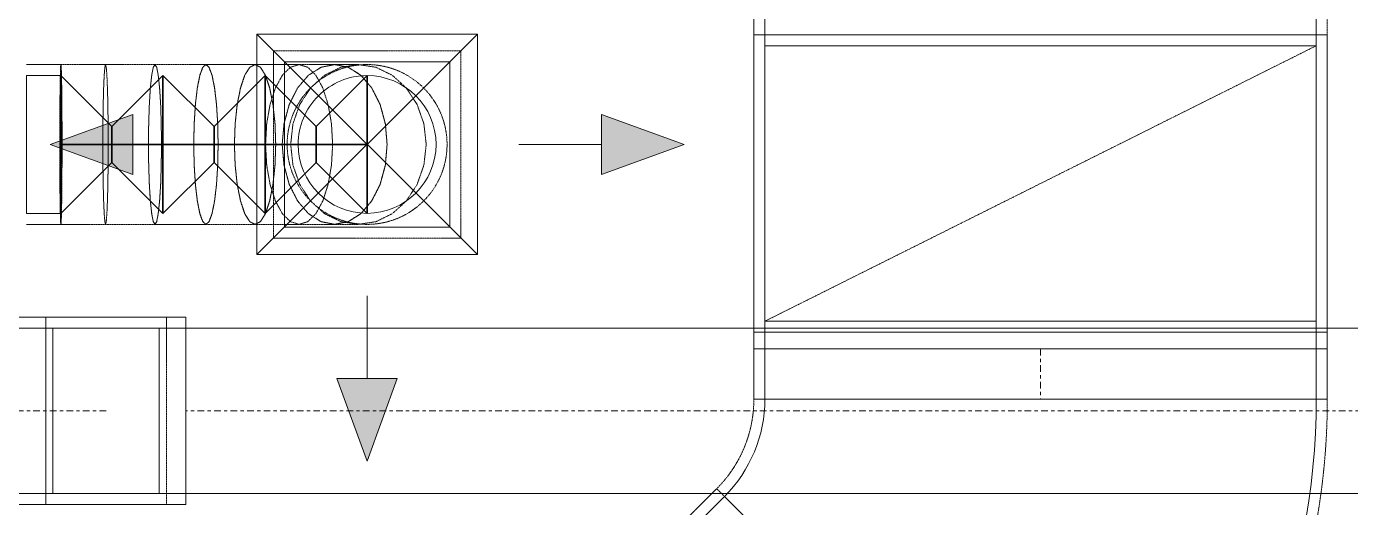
# Model space of a CAD drawing. Header units: inches. Extents: x -83664 to 20107, y -47222 to 19398.
# Drawn here: x -3930 to -1529, y -16650 to -15777 of the extents above; entities that cross this region are included whole.
import ezdxf

# ---------------------------------------------------------------- set-up
doc = ezdxf.new("R2010")
doc.units = ezdxf.units.IN
doc.header["$MEASUREMENT"] = 0
for name, pattern in [('Center', [29.999999, 12, -6, 6, -6]), ('Hidden 0_50', [1.0584, 0.5292, -0.5292]), ('Hidden 1_5', [2.2, 1.5, -0.7])]:
    doc.linetypes.add(name, pattern=pattern)
for name, color, linetype, lineweight in [('A-DETL-GENF', 7, 'Continuous', 9), ('M-HVAC-CDFF', 7, 'Continuous', 9), ('M-HVAC-DUCT-ANNO', 7, 'Continuous', 9), ('M-HVAC-DUCT-CNTR', 7, 'Center', 9)]:
    doc.layers.add(name, color=color, linetype=linetype, lineweight=lineweight)
doc.layers.add('M-HVAC-DUCT', color=7, linetype='Continuous', lineweight=9, true_color=0xffe97f)
doc.layers.add('M-HVAC-DUCT-PATT', color=7, linetype='Continuous', lineweight=35, true_color=0x007f00)

# ---------------------------------------------------------------- blocks, each defined once
blk = doc.blocks.new('GCE-AT-Supply Air Rectangular Diffuser - 300x300-6788639-FIRST FLOOR AC CONDITIONING LAYOUT - PART A')
at = {"layer": 'A-DETL-GENF', "true_color": 0xff7f00}
for points in [[(54.6, 425), (0, 575), (-54.6, 425)], [(-425, -54.6), (-425, 54.6), (-575, 0)], [(425, -54.6), (575, 0), (425, 54.6)], [(0, -575), (54.6, -425), (-54.6, -425)]]:
    blk.add_hatch(color=30, dxfattribs=at).paths.add_polyline_path(points)
at = {"layer": 'A-DETL-GENF', "color": 30, "true_color": 0xff7f00}
for p, q in [((0, 575), (-54.6, 425)), ((0, 575), (54.6, 425)), ((-54.6, 425), (54.6, 425)), ((0, 275), (0, 425)), ((-200, -200), (200, 200)), ((-200, 200), (200, -200)), ((-200, -200), (-200, 200)), ((-200, 200), (200, 200)), ((200, 200), (200, -200)), ((-575, 0), (-425, 54.6)), ((-425, -54.6), (-425, 54.6)), ((425, 54.6), (425, -54.6)), ((575, 0), (425, 54.6)), ((-575, 0), (-425, -54.6)), ((275, 0), (425, 0)), ((-275, 0), (-425, 0)), ((575, 0), (425, -54.6)), ((200, -200), (-200, -200)), ((0, -275), (0, -425)), ((54.6, -425), (-54.6, -425)), ((0, -575), (-54.6, -425)), ((0, -575), (54.6, -425))]:
    blk.add_line(p, q, dxfattribs=at)
blk = doc.blocks.new('M_Rec to Rnd Transition - Angle - 60 Degree-7692112-FIRST FLOOR AC CONDITIONING LAYOUT - PART A')
at = {"layer": 'M-HVAC-DUCT', "color": 30, "true_color": 0xff7f00}
for p, q in [((0, 125), (62.5, 125)), ((62.5, 125), (0, 125)), ((0, 125), (0, -125)), ((0, -125), (0, 125)), ((62.5, 0), (62.5, 125)), ((62.5, 0), (62.5, 125)), ((62.5, -125), (62.5, 0)), ((62.5, -125), (62.5, 0)), ((0, -125), (62.5, -125)), ((62.5, -125), (0, -125))]:
    blk.add_line(p, q, dxfattribs=at)
blk = doc.blocks.new('M_Rectangular to Round Transition - Angle - 45 Degree-7600494-FIRST FLOOR AC CONDITIONING LAYOUT - PART A')
at = {"layer": 'M-HVAC-DUCT', "color": 30, "true_color": 0xff7f00}
for p, q in [((160335, 87412.4), (160335, 87712.4)), ((160335, 87712.4), (160635, 87712.4)), ((160635, 87712.4), (160635, 87412.4)), ((160635, 87412.4), (160335, 87412.4))]:
    blk.add_line(p, q, dxfattribs=at)
for start, end in [(90, 180), (0, 90), (180, 270), (270, 0)]:
    blk.add_arc((160485, 87562.4), 125, start, end, dxfattribs=at)
blk = doc.blocks.new('M_Rectangular Elbow - Radius - 0_75 W-8295915-FIRST FLOOR AC CONDITIONING LAYOUT - PART A')
at = {"layer": 'M-HVAC-DUCT', "color": 6, "true_color": 0xff00ff}
for p, q in [((-133.9, 573.2), (573.2, -133.9)), ((573.2, -133.9), (-133.9, 573.2)), ((-310.7, 500), (-310.7, -500)), ((-310.7, -500), (-310.7, 500))]:
    blk.add_line(p, q, dxfattribs=at)
for radius in [250, 250, 1250, 1250]:
    blk.add_arc((-310.7, 750), radius, 270, 315, dxfattribs=at)
blk = doc.blocks.new('M_Rectangular Elbow - Radius - 0_6 W-9244174-FIRST FLOOR AC CONDITIONING LAYOUT - PART A')
at = {"layer": 'M-HVAC-DUCT', "color": 6, "true_color": 0xff00ff}
for p, q in [((149865.7, 82560), (148865.7, 82560)), ((148865.7, 82560), (148865.7, 82060)), ((148865.7, 82560), (148865.7, 82010)), ((149865.7, 82060), (149865.7, 82560)), ((149865.7, 82560), (149865.7, 82010)), ((149865.7, 82060), (148865.7, 82060)), ((148865.7, 82060), (149865.7, 82060)), ((148865.7, 82060), (148865.7, 82010)), ((149865.7, 82010), (149865.7, 82060)), ((149865.7, 82010), (148865.7, 82010)), ((148865.7, 82010), (149865.7, 82010))]:
    blk.add_line(p, q, dxfattribs=at)
blk = doc.blocks.new('M_Rectangular Elbow - Radius - 0_6 W-V195-FIRST FLOOR AC CONDITIONING LAYOUT - PART A')
at = {"layer": 'M-HVAC-DUCT', "color": 6, "true_color": 0xff00ff}
for p, q in [((149865.7, 82610), (148865.7, 82610)), ((148865.7, 82610), (149865.7, 82610)), ((148865.7, 82610), (148865.7, 82560)), ((148865.7, 82610), (148865.7, 82060)), ((149865.7, 82560), (149865.7, 82610)), ((149865.7, 82610), (149865.7, 82060)), ((148865.7, 82060), (148865.7, 82560)), ((148865.7, 82560), (149865.7, 82560)), ((149865.7, 82560), (149865.7, 82060)), ((148865.7, 82060), (149865.7, 82060)), ((149865.7, 82060), (148865.7, 82060))]:
    blk.add_line(p, q, dxfattribs=at)
blk = doc.blocks.new('M_Rectangular Elbow - Radius - 0_75 W-8295934-FIRST FLOOR AC CONDITIONING LAYOUT - PART A')
at = {"layer": 'M-HVAC-DUCT', "color": 6, "true_color": 0xff00ff}
for p, q in [((146961.9, 82047.3), (146961.9, 81747.3)), ((146961.9, 81747.3), (146961.9, 82047.3)), ((147010.1, 82047.3), (146961.9, 82047.3)), ((146961.9, 82047.3), (147202.9, 82047.3)), ((147010.1, 82047.3), (147010.1, 81747.3)), ((147202.9, 82047.3), (147010.1, 82047.3)), ((147202.9, 81747.3), (147202.9, 82047.3)), ((146961.9, 81747.3), (147010.1, 81747.3)), ((146961.9, 81747.3), (147202.9, 81747.3)), ((147010.1, 81747.3), (147202.9, 81747.3))]:
    blk.add_line(p, q, dxfattribs=at)
blk = doc.blocks.new('TEMW-SMBZ-HO-BM-HVAC-00002_rvt-1-FIRST FLOOR AC CONDITIONING LAYOUT - PART A')
at = {"layer": 'M-HVAC-DUCT', "color": 6, "linetype": 'Hidden 0_50', "true_color": 0xff00ff}
for p, q in [((148845.7, 82610), (148845.7, 82040)), ((148845.7, 82580), (148845.7, 82610)), ((149885.7, 82610), (149885.7, 82580)), ((149885.7, 82040), (149885.7, 82610)), ((148845.7, 82580), (149885.7, 82580)), ((148845.7, 82040), (148845.7, 82580)), ((148845.7, 82580), (148845.7, 82040)), ((149885.7, 82580), (148845.7, 82580)), ((148845.7, 82040), (148845.7, 82580)), ((148845.7, 82580), (148845.7, 82010)), ((148845.7, 82580), (149885.7, 82580)), ((148845.7, 82580), (148845.7, 82040)), ((149885.7, 82580), (148845.7, 82580)), ((149885.7, 82580), (149885.7, 82040)), ((149885.7, 82040), (149885.7, 82580)), ((149885.7, 82010), (149885.7, 82580)), ((149885.7, 82580), (149885.7, 82040)), ((149885.7, 82040), (149885.7, 82580)), ((147561.8, 82067.3), (146997.2, 82067.3)), ((147215.8, 82067.3), (147780.3, 82067.3)), ((147561.8, 82067.3), (147561.8, 81727.3)), ((147780.3, 82067.3), (147561.8, 82067.3)), ((147780.3, 82067.3), (147561.8, 82067.3)), ((147815.7, 82067.3), (147561.8, 82067.3)), ((147561.8, 81727.3), (147561.8, 82067.3)), ((147780.3, 81727.3), (147780.3, 82067.3)), ((147780.3, 82067.3), (147815.7, 82067.3)), ((147780.3, 81727.3), (147780.3, 82067.3)), ((147815.7, 82067.3), (147815.7, 81727.3)), ((147815.7, 81727.3), (147815.7, 82067.3)), ((149885.7, 82040), (148845.7, 82040)), ((148845.7, 82040), (149885.7, 82040)), ((149885.7, 82040), (148845.7, 82040)), ((148845.7, 82010), (148845.7, 82040)), ((149885.7, 82040), (148845.7, 82040)), ((148845.7, 82040), (149885.7, 82040)), ((148845.7, 82040), (149885.7, 82040)), ((149885.7, 82040), (149885.7, 82010)), ((148845.7, 82010), (149885.7, 82010)), ((149885.7, 82010), (148845.7, 82010)), ((148845.7, 82010), (148845.7, 81918.7)), ((148845.7, 81918.7), (148845.7, 82010)), ((148845.7, 82010), (149885.7, 82010)), ((148845.7, 82010), (149885.7, 82010)), ((149885.7, 81918.7), (149885.7, 82010)), ((149885.7, 81918.7), (149885.7, 82010)), ((148845.7, 81918.7), (149885.7, 81918.7)), ((149885.7, 81918.7), (148845.7, 81918.7)), ((149885.7, 81918.7), (148845.7, 81918.7)), ((148845.7, 81918.7), (149885.7, 81918.7)), ((148778.3, 81756.1), (148063.5, 81041.3)), ((148063.5, 81041.3), (148778.3, 81756.1)), ((148778.3, 81756.1), (149513.7, 81020.7)), ((149513.7, 81020.7), (148778.3, 81756.1)), ((148778.3, 81756.1), (149513.7, 81020.7)), ((149513.7, 81020.7), (148778.3, 81756.1)), ((146997.2, 81727.3), (147561.8, 81727.3)), ((147215.8, 81727.3), (147780.3, 81727.3)), ((147561.8, 81727.3), (147780.3, 81727.3)), ((147561.8, 81727.3), (147815.7, 81727.3)), ((147561.8, 81727.3), (147780.3, 81727.3)), ((147815.7, 81727.3), (147780.3, 81727.3))]:
    blk.add_line(p, q, dxfattribs=at)
at = {"layer": 'M-HVAC-DUCT', "color": 30, "linetype": 'Hidden 0_50', "true_color": 0xff7f00}
for p, q in [((147974.3, 82210.8), (147974.3, 82550.8)), ((147974.3, 82550.8), (148314.3, 82550.8)), ((148314.3, 82550.8), (148314.3, 82210.8)), ((147526.5, 82525.8), (147589, 82525.8)), ((147589, 82525.8), (147526.5, 82525.8)), ((147669.9, 82525.8), (147589, 82525.8)), ((147669.9, 82525.8), (147589, 82525.8)), ((147589, 82380.8), (147589, 82525.8)), ((147589, 82380.8), (147589, 82525.8)), ((147759.6, 82525.8), (147669.9, 82525.8)), ((147759.6, 82525.8), (147669.9, 82525.8)), ((147852, 82525.8), (147759.6, 82525.8)), ((147852, 82525.8), (147759.6, 82525.8)), ((147941.2, 82525.8), (147852, 82525.8)), ((147941.2, 82525.8), (147852, 82525.8)), ((148021, 82525.8), (147941.2, 82525.8)), ((148021, 82525.8), (147941.2, 82525.8)), ((148085.5, 82525.8), (148021, 82525.8)), ((148085.5, 82525.8), (148021, 82525.8)), ((148128.6, 82525.8), (148085.5, 82525.8)), ((148128.6, 82525.8), (148085.5, 82525.8)), ((147589, 82235.8), (147589, 82380.8)), ((147589, 82235.8), (147589, 82380.8)), ((147526.5, 82235.8), (147589, 82235.8)), ((147589, 82235.8), (147526.5, 82235.8)), ((147589, 82235.8), (147669.9, 82235.8)), ((147589, 82235.8), (147669.9, 82235.8)), ((147669.9, 82235.8), (147759.6, 82235.8)), ((147669.9, 82235.8), (147759.6, 82235.8)), ((147759.6, 82235.8), (147852, 82235.8)), ((147759.6, 82235.8), (147852, 82235.8)), ((147852, 82235.8), (147941.2, 82235.8)), ((147852, 82235.8), (147941.2, 82235.8)), ((147941.2, 82235.8), (148021, 82235.8)), ((147941.2, 82235.8), (148021, 82235.8)), ((148021, 82235.8), (148085.5, 82235.8)), ((148021, 82235.8), (148085.5, 82235.8)), ((148085.5, 82235.8), (148128.6, 82235.8)), ((148085.5, 82235.8), (148128.6, 82235.8)), ((148314.3, 82210.8), (147974.3, 82210.8))]:
    blk.add_line(p, q, dxfattribs=at)
at = {"layer": 'M-HVAC-DUCT', "color": 6, "true_color": 0xff00ff}
for p, q in [((147010.1, 82047.3), (147574.6, 82047.3)), ((147202.9, 82047.3), (147767.5, 82047.3)), ((147767.5, 82047.3), (147574.6, 82047.3)), ((147574.6, 82047.3), (147574.6, 81747.3)), ((147767.5, 81747.3), (147767.5, 82047.3)), ((147815.7, 81747.3), (147815.7, 82047.3)), ((147815.7, 82047.3), (147815.7, 81747.3)), ((147815.7, 82047.3), (151688.8, 82047.3)), ((147815.7, 82047.3), (151688.8, 82047.3)), ((149865.7, 82010), (148865.7, 82010)), ((148865.7, 82010), (149865.7, 82010)), ((148865.7, 81918.7), (148865.7, 82010)), ((148865.7, 81918.7), (148865.7, 82010)), ((149865.7, 82010), (149865.7, 81918.7)), ((149865.7, 81918.7), (149865.7, 82010)), ((149865.7, 81918.7), (148865.7, 81918.7)), ((148865.7, 81918.7), (149865.7, 81918.7)), ((147010.1, 81747.3), (147574.6, 81747.3)), ((147767.5, 81747.3), (147202.9, 81747.3)), ((147574.6, 81747.3), (147767.5, 81747.3)), ((151688.8, 81747.3), (147815.7, 81747.3)), ((147815.7, 81747.3), (151688.8, 81747.3)), ((148077.7, 81027.1), (148792.5, 81741.9)), ((148077.7, 81027.1), (148792.5, 81741.9)), ((149499.6, 81034.8), (148792.5, 81741.9)), ((148792.5, 81741.9), (149499.6, 81034.8))]:
    blk.add_line(p, q, dxfattribs=at)
at = {"layer": 'M-HVAC-DUCT', "color": 30, "linetype": 'Hidden 0_50', "true_color": 0xff7f00, "flags": 128}
for points in [[(147669.9, 82235.8), (147668.7, 82240.7), (147667.5, 82255.2), (147666.5, 82278.3), (147665.7, 82308.3), (147665.2, 82343.3), (147665.1, 82380.8), (147665.2, 82418.3), (147665.7, 82453.3), (147666.5, 82483.3), (147667.5, 82506.4), (147668.7, 82520.9), (147669.9, 82525.8)], [(147669.9, 82525.8), (147668.7, 82520.9), (147667.5, 82506.4), (147666.5, 82483.3), (147665.7, 82453.3), (147665.2, 82418.3), (147665.1, 82380.8), (147665.2, 82343.3), (147665.7, 82308.3), (147666.5, 82278.3), (147667.5, 82255.2), (147668.7, 82240.7), (147669.9, 82235.8)], [(147669.9, 82525.8), (147671.2, 82520.9), (147672.4, 82506.4), (147673.4, 82483.3), (147674.2, 82453.3), (147674.6, 82418.3), (147674.8, 82380.8), (147674.6, 82343.3), (147674.2, 82308.3), (147673.4, 82278.3), (147672.4, 82255.2), (147671.2, 82240.7), (147669.9, 82235.8)], [(147669.9, 82235.8), (147671.2, 82240.7), (147672.4, 82255.2), (147673.4, 82278.3), (147674.2, 82308.3), (147674.6, 82343.3), (147674.8, 82380.8), (147674.6, 82418.3), (147674.2, 82453.3), (147673.4, 82483.3), (147672.4, 82506.4), (147671.2, 82520.9), (147669.9, 82525.8)], [(147759.6, 82235.8), (147756.5, 82240.7), (147753.7, 82255.2), (147751.2, 82278.3), (147749.4, 82308.3), (147748.2, 82343.3), (147747.8, 82380.8), (147748.2, 82418.3), (147749.4, 82453.3), (147751.2, 82483.3), (147753.7, 82506.4), (147756.5, 82520.9), (147759.6, 82525.8)], [(147759.6, 82525.8), (147756.5, 82520.9), (147753.7, 82506.4), (147751.2, 82483.3), (147749.4, 82453.3), (147748.2, 82418.3), (147747.8, 82380.8), (147748.2, 82343.3), (147749.4, 82308.3), (147751.2, 82278.3), (147753.7, 82255.2), (147756.5, 82240.7), (147759.6, 82235.8)], [(147759.6, 82525.8), (147762.7, 82520.9), (147765.5, 82506.4), (147768, 82483.3), (147769.9, 82453.3), (147771, 82418.3), (147771.4, 82380.8), (147771, 82343.3), (147769.9, 82308.3), (147768, 82278.3), (147765.5, 82255.2), (147762.7, 82240.7), (147759.6, 82235.8)], [(147759.6, 82235.8), (147762.7, 82240.7), (147765.5, 82255.2), (147768, 82278.3), (147769.9, 82308.3), (147771, 82343.3), (147771.4, 82380.8), (147771, 82418.3), (147769.9, 82453.3), (147768, 82483.3), (147765.5, 82506.4), (147762.7, 82520.9), (147759.6, 82525.8)], [(147852, 82235.8), (147846.3, 82240.7), (147841, 82255.2), (147836.4, 82278.3), (147832.9, 82308.3), (147830.7, 82343.3), (147829.9, 82380.8), (147830.7, 82418.3), (147832.9, 82453.3), (147836.4, 82483.3), (147841, 82506.4), (147846.3, 82520.9), (147852, 82525.8)], [(147852, 82525.8), (147846.3, 82520.9), (147841, 82506.4), (147836.4, 82483.3), (147832.9, 82453.3), (147830.7, 82418.3), (147829.9, 82380.8), (147830.7, 82343.3), (147832.9, 82308.3), (147836.4, 82278.3), (147841, 82255.2), (147846.3, 82240.7), (147852, 82235.8)], [(147852, 82525.8), (147857.7, 82520.9), (147863.1, 82506.4), (147867.7, 82483.3), (147871.2, 82453.3), (147873.4, 82418.3), (147874.1, 82380.8), (147873.4, 82343.3), (147871.2, 82308.3), (147867.7, 82278.3), (147863.1, 82255.2), (147857.7, 82240.7), (147852, 82235.8)], [(147852, 82235.8), (147857.7, 82240.7), (147863.1, 82255.2), (147867.7, 82278.3), (147871.2, 82308.3), (147873.4, 82343.3), (147874.1, 82380.8), (147873.4, 82418.3), (147871.2, 82453.3), (147867.7, 82483.3), (147863.1, 82506.4), (147857.7, 82520.9), (147852, 82525.8)], [(147941.2, 82235.8), (147931.5, 82240.7), (147922.4, 82255.2), (147914.7, 82278.3), (147908.7, 82308.3), (147905, 82343.3), (147903.7, 82380.8), (147905, 82418.3), (147908.7, 82453.3), (147914.7, 82483.3), (147922.4, 82506.4), (147931.5, 82520.9), (147941.2, 82525.8)], [(147941.2, 82525.8), (147931.5, 82520.9), (147922.4, 82506.4), (147914.7, 82483.3), (147908.7, 82453.3), (147905, 82418.3), (147903.7, 82380.8), (147905, 82343.3), (147908.7, 82308.3), (147914.7, 82278.3), (147922.4, 82255.2), (147931.5, 82240.7), (147941.2, 82235.8)], [(147941.2, 82525.8), (147950.9, 82520.9), (147959.9, 82506.4), (147967.6, 82483.3), (147973.6, 82453.3), (147977.3, 82418.3), (147978.6, 82380.8), (147977.3, 82343.3), (147973.6, 82308.3), (147967.6, 82278.3), (147959.9, 82255.2), (147950.9, 82240.7), (147941.2, 82235.8)], [(147941.2, 82235.8), (147950.9, 82240.7), (147959.9, 82255.2), (147967.6, 82278.3), (147973.6, 82308.3), (147977.3, 82343.3), (147978.6, 82380.8), (147977.3, 82418.3), (147973.6, 82453.3), (147967.6, 82483.3), (147959.9, 82506.4), (147950.9, 82520.9), (147941.2, 82525.8)], [(148021, 82235.8), (148005.2, 82240.7), (147990.6, 82255.2), (147978, 82278.3), (147968.3, 82308.3), (147962.2, 82343.3), (147960.2, 82380.8), (147962.2, 82418.3), (147968.3, 82453.3), (147978, 82483.3), (147990.6, 82506.4), (148005.2, 82520.9), (148021, 82525.8)], [(148021, 82525.8), (148005.2, 82520.9), (147990.6, 82506.4), (147978, 82483.3), (147968.3, 82453.3), (147962.2, 82418.3), (147960.2, 82380.8), (147962.2, 82343.3), (147968.3, 82308.3), (147978, 82278.3), (147990.6, 82255.2), (148005.2, 82240.7), (148021, 82235.8)], [(148085.5, 82235.8), (148060.8, 82240.7), (148037.9, 82255.2), (148018.2, 82278.3), (148003.1, 82308.3), (147993.6, 82343.3), (147990.3, 82380.8), (147993.6, 82418.3), (148003.1, 82453.3), (148018.2, 82483.3), (148037.9, 82506.4), (148060.8, 82520.9), (148085.5, 82525.8)], [(148085.5, 82525.8), (148060.8, 82520.9), (148037.9, 82506.4), (148018.2, 82483.3), (148003.1, 82453.3), (147993.6, 82418.3), (147990.3, 82380.8), (147993.6, 82343.3), (148003.1, 82308.3), (148018.2, 82278.3), (148037.9, 82255.2), (148060.8, 82240.7), (148085.5, 82235.8)], [(148128.6, 82235.8), (148096.8, 82240.7), (148067.1, 82255.2), (148041.7, 82278.3), (148022.1, 82308.3), (148009.8, 82343.3), (148005.7, 82380.8), (148009.8, 82418.3), (148022.1, 82453.3), (148041.7, 82483.3), (148067.1, 82506.4), (148096.8, 82520.9), (148128.6, 82525.8)], [(148021, 82525.8), (148036.7, 82520.9), (148051.4, 82506.4), (148064, 82483.3), (148073.6, 82453.3), (148079.7, 82418.3), (148081.8, 82380.8), (148079.7, 82343.3), (148073.6, 82308.3), (148064, 82278.3), (148051.4, 82255.2), (148036.7, 82240.7), (148021, 82235.8)], [(148021, 82235.8), (148036.7, 82240.7), (148051.4, 82255.2), (148064, 82278.3), (148073.6, 82308.3), (148079.7, 82343.3), (148081.8, 82380.8), (148079.7, 82418.3), (148073.6, 82453.3), (148064, 82483.3), (148051.4, 82506.4), (148036.7, 82520.9), (148021, 82525.8)], [(148085.5, 82525.8), (148110.1, 82520.9), (148133, 82506.4), (148152.7, 82483.3), (148167.9, 82453.3), (148177.4, 82418.3), (148180.6, 82380.8), (148177.4, 82343.3), (148167.9, 82308.3), (148152.7, 82278.3), (148133, 82255.2), (148110.1, 82240.7), (148085.5, 82235.8)], [(148085.5, 82235.8), (148110.1, 82240.7), (148133, 82255.2), (148152.7, 82278.3), (148167.9, 82308.3), (148177.4, 82343.3), (148180.6, 82380.8), (148177.4, 82418.3), (148167.9, 82453.3), (148152.7, 82483.3), (148133, 82506.4), (148110.1, 82520.9), (148085.5, 82525.8)], [(148128.6, 82525.8), (148160.4, 82520.9), (148190, 82506.4), (148215.5, 82483.3), (148235, 82453.3), (148247.3, 82418.3), (148251.5, 82380.8), (148247.3, 82343.3), (148235, 82308.3), (148215.5, 82278.3), (148190, 82255.2), (148160.4, 82240.7), (148128.6, 82235.8)]]:
    blk.add_lwpolyline(points, dxfattribs=at)
at = {"layer": 'M-HVAC-DUCT', "color": 30, "linetype": 'Hidden 0_50', "true_color": 0xff7f00}
for start, end in [(90, 180), (0, 90), (180, 270), (270, 0)]:
    blk.add_arc((148144.3, 82380.8), 145, start, end, dxfattribs=at)
at = {"layer": 'M-HVAC-DUCT', "color": 6, "linetype": 'Hidden 0_50', "true_color": 0xff00ff}
for radius, end in [(230, 0), (230, 0), (1270, 360), (1270, 0)]:
    blk.add_arc((148615.7, 81918.7), radius, 315, end, dxfattribs=at)
at = {"layer": 'M-HVAC-DUCT', "color": 30, "linetype": 'Hidden 0_50', "true_color": 0xff7f00}
for start_param, end_param in [(0, 3.141593), (3.141593, 6.283185)]:
    blk.add_ellipse((147589, 82380.8), major_axis=(0, 145), ratio=0.014339, start_param=start_param, end_param=end_param, dxfattribs=at)
at = {"layer": 'M-HVAC-DUCT-ANNO', "color": 6, "linetype": 'Hidden 1_5', "true_color": 0xff00ff}
for p, q in [((148865.7, 82060), (148865.7, 82560)), ((148865.7, 82560), (149865.7, 82560)), ((149865.7, 82560), (148865.7, 82060)), ((149865.7, 82560), (149865.7, 82060)), ((149865.7, 82060), (148865.7, 82060))]:
    blk.add_line(p, q, dxfattribs=at)
at = {"layer": 'M-HVAC-DUCT-CNTR', "color": 6, "true_color": 0xff00ff}
for p, q in [((149365.7, 82010), (149365.7, 81918.7)), ((147671, 81897.3), (147106.5, 81897.3)), ((151688.8, 81897.3), (147815.7, 81897.3))]:
    blk.add_line(p, q, dxfattribs=at)
at = {"layer": 'M-HVAC-DUCT-CNTR', "color": 30, "linetype": 'Continuous', "lineweight": 35, "true_color": 0xff7f00}
blk.add_open_spline([(147589, 82380.8), (147787.7, 82380.8), (148144.3, 82380.8), (148144.3, 82380.8)], degree=3, dxfattribs=at)
at = {"layer": 'M-HVAC-DUCT-PATT', "color": 30, "true_color": 0xff7f00}
for p, q in [((147589, 82505.8), (147681.6, 82413.3)), ((147589, 82505.8), (147589, 82255.8)), ((147589, 82505.8), (147589, 82255.8)), ((147774.1, 82505.8), (147681.6, 82413.3)), ((147774.1, 82505.8), (147866.7, 82413.3)), ((147774.1, 82505.8), (147774.1, 82255.8)), ((147774.1, 82505.8), (147774.1, 82255.8)), ((147959.2, 82505.8), (147866.7, 82413.3)), ((147959.2, 82505.8), (148051.7, 82413.3)), ((147959.2, 82505.8), (147959.2, 82255.8)), ((147959.2, 82505.8), (147959.2, 82255.8)), ((148144.3, 82505.8), (148051.7, 82413.3)), ((148144.3, 82505.8), (148144.3, 82255.8)), ((147681.6, 82413.3), (147681.6, 82348.3)), ((147866.7, 82413.3), (147866.7, 82348.3)), ((148051.7, 82413.3), (148051.7, 82348.3)), ((147589, 82255.8), (147681.6, 82348.3)), ((147774.1, 82255.8), (147681.6, 82348.3)), ((147774.1, 82255.8), (147866.7, 82348.3)), ((147959.2, 82255.8), (147866.7, 82348.3)), ((147959.2, 82255.8), (148051.7, 82348.3)), ((148144.3, 82255.8), (148051.7, 82348.3))]:
    blk.add_line(p, q, dxfattribs=at)
at = {"layer": 'M-HVAC-CDFF', "color": 6, "linetype": 'Hidden 0_50', "lineweight": 9, "true_color": 0xff00ff}
blk.add_blockref('GCE-AT-Supply Air Rectangular Diffuser - 300x300-6788639-FIRST FLOOR AC CONDITIONING LAYOUT - PART A', (148144.3, 82380.8), dxfattribs=at)
at = {"layer": 'M-HVAC-DUCT', "color": 6, "linetype": 'Hidden 0_50', "lineweight": 9, "true_color": 0xff00ff}
for name, p in [('M_Rectangular Elbow - Radius - 0_6 W-V195-FIRST FLOOR AC CONDITIONING LAYOUT - PART A', (0, 0)), ('M_Rectangular Elbow - Radius - 0_6 W-9244174-FIRST FLOOR AC CONDITIONING LAYOUT - PART A', (0, 0)), ('M_Rec to Rnd Transition - Angle - 60 Degree-7692112-FIRST FLOOR AC CONDITIONING LAYOUT - PART A', (147526.5, 82380.8))]:
    blk.add_blockref(name, p, dxfattribs=at)
for name, p, rotation in [('M_Rectangular to Round Transition - Angle - 45 Degree-7600494-FIRST FLOOR AC CONDITIONING LAYOUT - PART A', (308629.3, 169943.2), 180), ('M_Rectangular Elbow - Radius - 0_75 W-8295915-FIRST FLOOR AC CONDITIONING LAYOUT - PART A', (149365.7, 81608), 45)]:
    blk.add_blockref(name, p, dxfattribs=dict(at, rotation=rotation))
at = {"layer": 'M-HVAC-DUCT', "color": 6, "linetype": 'Hidden 0_50', "lineweight": 9, "true_color": 0xff00ff, "extrusion": (0, 0, -1)}
blk.add_blockref('M_Rectangular Elbow - Radius - 0_75 W-8295934-FIRST FLOOR AC CONDITIONING LAYOUT - PART A', (-294777.5, 0), dxfattribs=at)
blk = doc.blocks.new('TEMW-SMBZ-HO-BM-HVAC-00002_rvt-2-FIRST FLOOR AC CONDITIONING LAYOUT - PART A')
at = {"layer": 'M-HVAC-DUCT', "color": 6, "linetype": 'Hidden 0_50', "true_color": 0xff00ff}
for p, q in [((148845.7, 82610), (148845.7, 82040)), ((148845.7, 82580), (148845.7, 82610)), ((149885.7, 82610), (149885.7, 82580)), ((149885.7, 82040), (149885.7, 82610)), ((148845.7, 82580), (149885.7, 82580)), ((148845.7, 82040), (148845.7, 82580)), ((148845.7, 82580), (148845.7, 82040)), ((149885.7, 82580), (148845.7, 82580)), ((148845.7, 82040), (148845.7, 82580)), ((148845.7, 82580), (148845.7, 82010)), ((148845.7, 82580), (149885.7, 82580)), ((148845.7, 82580), (148845.7, 82040)), ((149885.7, 82580), (148845.7, 82580)), ((149885.7, 82580), (149885.7, 82040)), ((149885.7, 82040), (149885.7, 82580)), ((149885.7, 82010), (149885.7, 82580)), ((149885.7, 82580), (149885.7, 82040)), ((149885.7, 82040), (149885.7, 82580)), ((147561.8, 82067.3), (146997.2, 82067.3)), ((147215.8, 82067.3), (147780.3, 82067.3)), ((147561.8, 82067.3), (147561.8, 81727.3)), ((147780.3, 82067.3), (147561.8, 82067.3)), ((147780.3, 82067.3), (147561.8, 82067.3)), ((147815.7, 82067.3), (147561.8, 82067.3)), ((147561.8, 81727.3), (147561.8, 82067.3)), ((147780.3, 81727.3), (147780.3, 82067.3)), ((147780.3, 82067.3), (147815.7, 82067.3)), ((147780.3, 81727.3), (147780.3, 82067.3)), ((147815.7, 82067.3), (147815.7, 81727.3)), ((147815.7, 81727.3), (147815.7, 82067.3)), ((149885.7, 82040), (148845.7, 82040)), ((148845.7, 82040), (149885.7, 82040)), ((149885.7, 82040), (148845.7, 82040)), ((148845.7, 82010), (148845.7, 82040)), ((149885.7, 82040), (148845.7, 82040)), ((148845.7, 82040), (149885.7, 82040)), ((148845.7, 82040), (149885.7, 82040)), ((149885.7, 82040), (149885.7, 82010)), ((148845.7, 82010), (149885.7, 82010)), ((149885.7, 82010), (148845.7, 82010)), ((148845.7, 82010), (148845.7, 81918.7)), ((148845.7, 81918.7), (148845.7, 82010)), ((148845.7, 82010), (149885.7, 82010)), ((148845.7, 82010), (149885.7, 82010)), ((149885.7, 81918.7), (149885.7, 82010)), ((149885.7, 81918.7), (149885.7, 82010)), ((148845.7, 81918.7), (149885.7, 81918.7)), ((149885.7, 81918.7), (148845.7, 81918.7)), ((149885.7, 81918.7), (148845.7, 81918.7)), ((148845.7, 81918.7), (149885.7, 81918.7)), ((148778.3, 81756.1), (148063.5, 81041.3)), ((148063.5, 81041.3), (148778.3, 81756.1)), ((148778.3, 81756.1), (149513.7, 81020.7)), ((149513.7, 81020.7), (148778.3, 81756.1)), ((148778.3, 81756.1), (149513.7, 81020.7)), ((149513.7, 81020.7), (148778.3, 81756.1)), ((146997.2, 81727.3), (147561.8, 81727.3)), ((147215.8, 81727.3), (147780.3, 81727.3)), ((147561.8, 81727.3), (147780.3, 81727.3)), ((147561.8, 81727.3), (147815.7, 81727.3)), ((147561.8, 81727.3), (147780.3, 81727.3)), ((147815.7, 81727.3), (147780.3, 81727.3))]:
    blk.add_line(p, q, dxfattribs=at)
at = {"layer": 'M-HVAC-DUCT', "color": 30, "linetype": 'Hidden 0_50', "true_color": 0xff7f00}
for p, q in [((147974.3, 82210.8), (147974.3, 82550.8)), ((147974.3, 82550.8), (148314.3, 82550.8)), ((148314.3, 82550.8), (148314.3, 82210.8)), ((147526.5, 82525.8), (147589, 82525.8)), ((147589, 82525.8), (147526.5, 82525.8)), ((147669.9, 82525.8), (147589, 82525.8)), ((147669.9, 82525.8), (147589, 82525.8)), ((147589, 82380.8), (147589, 82525.8)), ((147589, 82380.8), (147589, 82525.8)), ((147759.6, 82525.8), (147669.9, 82525.8)), ((147759.6, 82525.8), (147669.9, 82525.8)), ((147852, 82525.8), (147759.6, 82525.8)), ((147852, 82525.8), (147759.6, 82525.8)), ((147941.2, 82525.8), (147852, 82525.8)), ((147941.2, 82525.8), (147852, 82525.8)), ((148021, 82525.8), (147941.2, 82525.8)), ((148021, 82525.8), (147941.2, 82525.8)), ((148085.5, 82525.8), (148021, 82525.8)), ((148085.5, 82525.8), (148021, 82525.8)), ((148128.6, 82525.8), (148085.5, 82525.8)), ((148128.6, 82525.8), (148085.5, 82525.8)), ((147589, 82235.8), (147589, 82380.8)), ((147589, 82235.8), (147589, 82380.8)), ((147526.5, 82235.8), (147589, 82235.8)), ((147589, 82235.8), (147526.5, 82235.8)), ((147589, 82235.8), (147669.9, 82235.8)), ((147589, 82235.8), (147669.9, 82235.8)), ((147669.9, 82235.8), (147759.6, 82235.8)), ((147669.9, 82235.8), (147759.6, 82235.8)), ((147759.6, 82235.8), (147852, 82235.8)), ((147759.6, 82235.8), (147852, 82235.8)), ((147852, 82235.8), (147941.2, 82235.8)), ((147852, 82235.8), (147941.2, 82235.8)), ((147941.2, 82235.8), (148021, 82235.8)), ((147941.2, 82235.8), (148021, 82235.8)), ((148021, 82235.8), (148085.5, 82235.8)), ((148021, 82235.8), (148085.5, 82235.8)), ((148085.5, 82235.8), (148128.6, 82235.8)), ((148085.5, 82235.8), (148128.6, 82235.8)), ((148314.3, 82210.8), (147974.3, 82210.8))]:
    blk.add_line(p, q, dxfattribs=at)
at = {"layer": 'M-HVAC-DUCT', "color": 6, "true_color": 0xff00ff}
for p, q in [((147010.1, 82047.3), (147574.6, 82047.3)), ((147202.9, 82047.3), (147767.5, 82047.3)), ((147767.5, 82047.3), (147574.6, 82047.3)), ((147574.6, 82047.3), (147574.6, 81747.3)), ((147767.5, 81747.3), (147767.5, 82047.3)), ((147815.7, 81747.3), (147815.7, 82047.3)), ((147815.7, 82047.3), (147815.7, 81747.3)), ((147815.7, 82047.3), (151688.8, 82047.3)), ((147815.7, 82047.3), (151688.8, 82047.3)), ((149865.7, 82010), (148865.7, 82010)), ((148865.7, 82010), (149865.7, 82010)), ((148865.7, 81918.7), (148865.7, 82010)), ((148865.7, 81918.7), (148865.7, 82010)), ((149865.7, 82010), (149865.7, 81918.7)), ((149865.7, 81918.7), (149865.7, 82010)), ((149865.7, 81918.7), (148865.7, 81918.7)), ((148865.7, 81918.7), (149865.7, 81918.7)), ((147010.1, 81747.3), (147574.6, 81747.3)), ((147767.5, 81747.3), (147202.9, 81747.3)), ((147574.6, 81747.3), (147767.5, 81747.3)), ((151688.8, 81747.3), (147815.7, 81747.3)), ((147815.7, 81747.3), (151688.8, 81747.3)), ((148077.7, 81027.1), (148792.5, 81741.9)), ((148077.7, 81027.1), (148792.5, 81741.9)), ((149499.6, 81034.8), (148792.5, 81741.9)), ((148792.5, 81741.9), (149499.6, 81034.8))]:
    blk.add_line(p, q, dxfattribs=at)
at = {"layer": 'M-HVAC-DUCT', "color": 30, "linetype": 'Hidden 0_50', "true_color": 0xff7f00, "flags": 128}
for points in [[(147669.9, 82235.8), (147668.7, 82240.7), (147667.5, 82255.2), (147666.5, 82278.3), (147665.7, 82308.3), (147665.2, 82343.3), (147665.1, 82380.8), (147665.2, 82418.3), (147665.7, 82453.3), (147666.5, 82483.3), (147667.5, 82506.4), (147668.7, 82520.9), (147669.9, 82525.8)], [(147669.9, 82525.8), (147668.7, 82520.9), (147667.5, 82506.4), (147666.5, 82483.3), (147665.7, 82453.3), (147665.2, 82418.3), (147665.1, 82380.8), (147665.2, 82343.3), (147665.7, 82308.3), (147666.5, 82278.3), (147667.5, 82255.2), (147668.7, 82240.7), (147669.9, 82235.8)], [(147669.9, 82525.8), (147671.2, 82520.9), (147672.4, 82506.4), (147673.4, 82483.3), (147674.2, 82453.3), (147674.6, 82418.3), (147674.8, 82380.8), (147674.6, 82343.3), (147674.2, 82308.3), (147673.4, 82278.3), (147672.4, 82255.2), (147671.2, 82240.7), (147669.9, 82235.8)], [(147669.9, 82235.8), (147671.2, 82240.7), (147672.4, 82255.2), (147673.4, 82278.3), (147674.2, 82308.3), (147674.6, 82343.3), (147674.8, 82380.8), (147674.6, 82418.3), (147674.2, 82453.3), (147673.4, 82483.3), (147672.4, 82506.4), (147671.2, 82520.9), (147669.9, 82525.8)], [(147759.6, 82235.8), (147756.5, 82240.7), (147753.7, 82255.2), (147751.2, 82278.3), (147749.4, 82308.3), (147748.2, 82343.3), (147747.8, 82380.8), (147748.2, 82418.3), (147749.4, 82453.3), (147751.2, 82483.3), (147753.7, 82506.4), (147756.5, 82520.9), (147759.6, 82525.8)], [(147759.6, 82525.8), (147756.5, 82520.9), (147753.7, 82506.4), (147751.2, 82483.3), (147749.4, 82453.3), (147748.2, 82418.3), (147747.8, 82380.8), (147748.2, 82343.3), (147749.4, 82308.3), (147751.2, 82278.3), (147753.7, 82255.2), (147756.5, 82240.7), (147759.6, 82235.8)], [(147759.6, 82525.8), (147762.7, 82520.9), (147765.5, 82506.4), (147768, 82483.3), (147769.9, 82453.3), (147771, 82418.3), (147771.4, 82380.8), (147771, 82343.3), (147769.9, 82308.3), (147768, 82278.3), (147765.5, 82255.2), (147762.7, 82240.7), (147759.6, 82235.8)], [(147759.6, 82235.8), (147762.7, 82240.7), (147765.5, 82255.2), (147768, 82278.3), (147769.9, 82308.3), (147771, 82343.3), (147771.4, 82380.8), (147771, 82418.3), (147769.9, 82453.3), (147768, 82483.3), (147765.5, 82506.4), (147762.7, 82520.9), (147759.6, 82525.8)], [(147852, 82235.8), (147846.3, 82240.7), (147841, 82255.2), (147836.4, 82278.3), (147832.9, 82308.3), (147830.7, 82343.3), (147829.9, 82380.8), (147830.7, 82418.3), (147832.9, 82453.3), (147836.4, 82483.3), (147841, 82506.4), (147846.3, 82520.9), (147852, 82525.8)], [(147852, 82525.8), (147846.3, 82520.9), (147841, 82506.4), (147836.4, 82483.3), (147832.9, 82453.3), (147830.7, 82418.3), (147829.9, 82380.8), (147830.7, 82343.3), (147832.9, 82308.3), (147836.4, 82278.3), (147841, 82255.2), (147846.3, 82240.7), (147852, 82235.8)], [(147852, 82525.8), (147857.7, 82520.9), (147863.1, 82506.4), (147867.7, 82483.3), (147871.2, 82453.3), (147873.4, 82418.3), (147874.1, 82380.8), (147873.4, 82343.3), (147871.2, 82308.3), (147867.7, 82278.3), (147863.1, 82255.2), (147857.7, 82240.7), (147852, 82235.8)], [(147852, 82235.8), (147857.7, 82240.7), (147863.1, 82255.2), (147867.7, 82278.3), (147871.2, 82308.3), (147873.4, 82343.3), (147874.1, 82380.8), (147873.4, 82418.3), (147871.2, 82453.3), (147867.7, 82483.3), (147863.1, 82506.4), (147857.7, 82520.9), (147852, 82525.8)], [(147941.2, 82235.8), (147931.5, 82240.7), (147922.4, 82255.2), (147914.7, 82278.3), (147908.7, 82308.3), (147905, 82343.3), (147903.7, 82380.8), (147905, 82418.3), (147908.7, 82453.3), (147914.7, 82483.3), (147922.4, 82506.4), (147931.5, 82520.9), (147941.2, 82525.8)], [(147941.2, 82525.8), (147931.5, 82520.9), (147922.4, 82506.4), (147914.7, 82483.3), (147908.7, 82453.3), (147905, 82418.3), (147903.7, 82380.8), (147905, 82343.3), (147908.7, 82308.3), (147914.7, 82278.3), (147922.4, 82255.2), (147931.5, 82240.7), (147941.2, 82235.8)], [(147941.2, 82525.8), (147950.9, 82520.9), (147959.9, 82506.4), (147967.6, 82483.3), (147973.6, 82453.3), (147977.3, 82418.3), (147978.6, 82380.8), (147977.3, 82343.3), (147973.6, 82308.3), (147967.6, 82278.3), (147959.9, 82255.2), (147950.9, 82240.7), (147941.2, 82235.8)], [(147941.2, 82235.8), (147950.9, 82240.7), (147959.9, 82255.2), (147967.6, 82278.3), (147973.6, 82308.3), (147977.3, 82343.3), (147978.6, 82380.8), (147977.3, 82418.3), (147973.6, 82453.3), (147967.6, 82483.3), (147959.9, 82506.4), (147950.9, 82520.9), (147941.2, 82525.8)], [(148021, 82235.8), (148005.2, 82240.7), (147990.6, 82255.2), (147978, 82278.3), (147968.3, 82308.3), (147962.2, 82343.3), (147960.2, 82380.8), (147962.2, 82418.3), (147968.3, 82453.3), (147978, 82483.3), (147990.6, 82506.4), (148005.2, 82520.9), (148021, 82525.8)], [(148021, 82525.8), (148005.2, 82520.9), (147990.6, 82506.4), (147978, 82483.3), (147968.3, 82453.3), (147962.2, 82418.3), (147960.2, 82380.8), (147962.2, 82343.3), (147968.3, 82308.3), (147978, 82278.3), (147990.6, 82255.2), (148005.2, 82240.7), (148021, 82235.8)], [(148085.5, 82235.8), (148060.8, 82240.7), (148037.9, 82255.2), (148018.2, 82278.3), (148003.1, 82308.3), (147993.6, 82343.3), (147990.3, 82380.8), (147993.6, 82418.3), (148003.1, 82453.3), (148018.2, 82483.3), (148037.9, 82506.4), (148060.8, 82520.9), (148085.5, 82525.8)], [(148085.5, 82525.8), (148060.8, 82520.9), (148037.9, 82506.4), (148018.2, 82483.3), (148003.1, 82453.3), (147993.6, 82418.3), (147990.3, 82380.8), (147993.6, 82343.3), (148003.1, 82308.3), (148018.2, 82278.3), (148037.9, 82255.2), (148060.8, 82240.7), (148085.5, 82235.8)], [(148128.6, 82235.8), (148096.8, 82240.7), (148067.1, 82255.2), (148041.7, 82278.3), (148022.1, 82308.3), (148009.8, 82343.3), (148005.7, 82380.8), (148009.8, 82418.3), (148022.1, 82453.3), (148041.7, 82483.3), (148067.1, 82506.4), (148096.8, 82520.9), (148128.6, 82525.8)], [(148021, 82525.8), (148036.7, 82520.9), (148051.4, 82506.4), (148064, 82483.3), (148073.6, 82453.3), (148079.7, 82418.3), (148081.8, 82380.8), (148079.7, 82343.3), (148073.6, 82308.3), (148064, 82278.3), (148051.4, 82255.2), (148036.7, 82240.7), (148021, 82235.8)], [(148021, 82235.8), (148036.7, 82240.7), (148051.4, 82255.2), (148064, 82278.3), (148073.6, 82308.3), (148079.7, 82343.3), (148081.8, 82380.8), (148079.7, 82418.3), (148073.6, 82453.3), (148064, 82483.3), (148051.4, 82506.4), (148036.7, 82520.9), (148021, 82525.8)], [(148085.5, 82525.8), (148110.1, 82520.9), (148133, 82506.4), (148152.7, 82483.3), (148167.9, 82453.3), (148177.4, 82418.3), (148180.6, 82380.8), (148177.4, 82343.3), (148167.9, 82308.3), (148152.7, 82278.3), (148133, 82255.2), (148110.1, 82240.7), (148085.5, 82235.8)], [(148085.5, 82235.8), (148110.1, 82240.7), (148133, 82255.2), (148152.7, 82278.3), (148167.9, 82308.3), (148177.4, 82343.3), (148180.6, 82380.8), (148177.4, 82418.3), (148167.9, 82453.3), (148152.7, 82483.3), (148133, 82506.4), (148110.1, 82520.9), (148085.5, 82525.8)], [(148128.6, 82525.8), (148160.4, 82520.9), (148190, 82506.4), (148215.5, 82483.3), (148235, 82453.3), (148247.3, 82418.3), (148251.5, 82380.8), (148247.3, 82343.3), (148235, 82308.3), (148215.5, 82278.3), (148190, 82255.2), (148160.4, 82240.7), (148128.6, 82235.8)]]:
    blk.add_lwpolyline(points, dxfattribs=at)
at = {"layer": 'M-HVAC-DUCT', "color": 30, "linetype": 'Hidden 0_50', "true_color": 0xff7f00}
for start, end in [(90, 180), (0, 90), (180, 270), (270, 0)]:
    blk.add_arc((148144.3, 82380.8), 145, start, end, dxfattribs=at)
at = {"layer": 'M-HVAC-DUCT', "color": 6, "linetype": 'Hidden 0_50', "true_color": 0xff00ff}
for radius, end in [(230, 0), (230, 0), (1270, 360), (1270, 0)]:
    blk.add_arc((148615.7, 81918.7), radius, 315, end, dxfattribs=at)
at = {"layer": 'M-HVAC-DUCT', "color": 30, "linetype": 'Hidden 0_50', "true_color": 0xff7f00}
for start_param, end_param in [(0, 3.141593), (3.141593, 6.283185)]:
    blk.add_ellipse((147589, 82380.8), major_axis=(0, 145), ratio=0.014339, start_param=start_param, end_param=end_param, dxfattribs=at)
at = {"layer": 'M-HVAC-DUCT-ANNO', "color": 6, "linetype": 'Hidden 1_5', "true_color": 0xff00ff}
for p, q in [((148865.7, 82060), (148865.7, 82560)), ((148865.7, 82560), (149865.7, 82560)), ((149865.7, 82560), (148865.7, 82060)), ((149865.7, 82560), (149865.7, 82060)), ((149865.7, 82060), (148865.7, 82060))]:
    blk.add_line(p, q, dxfattribs=at)
at = {"layer": 'M-HVAC-DUCT-CNTR', "color": 6, "true_color": 0xff00ff}
for p, q in [((149365.7, 82010), (149365.7, 81918.7)), ((147671, 81897.3), (147106.5, 81897.3)), ((151688.8, 81897.3), (147815.7, 81897.3))]:
    blk.add_line(p, q, dxfattribs=at)
at = {"layer": 'M-HVAC-DUCT-CNTR', "color": 30, "linetype": 'Continuous', "lineweight": 35, "true_color": 0xff7f00}
blk.add_open_spline([(147589, 82380.8), (147787.7, 82380.8), (148144.3, 82380.8), (148144.3, 82380.8)], degree=3, dxfattribs=at)
at = {"layer": 'M-HVAC-DUCT-PATT', "color": 30, "true_color": 0xff7f00}
for p, q in [((147589, 82505.8), (147681.6, 82413.3)), ((147589, 82505.8), (147589, 82255.8)), ((147589, 82505.8), (147589, 82255.8)), ((147774.1, 82505.8), (147681.6, 82413.3)), ((147774.1, 82505.8), (147866.7, 82413.3)), ((147774.1, 82505.8), (147774.1, 82255.8)), ((147774.1, 82505.8), (147774.1, 82255.8)), ((147959.2, 82505.8), (147866.7, 82413.3)), ((147959.2, 82505.8), (148051.7, 82413.3)), ((147959.2, 82505.8), (147959.2, 82255.8)), ((147959.2, 82505.8), (147959.2, 82255.8)), ((148144.3, 82505.8), (148051.7, 82413.3)), ((148144.3, 82505.8), (148144.3, 82255.8)), ((147681.6, 82413.3), (147681.6, 82348.3)), ((147866.7, 82413.3), (147866.7, 82348.3)), ((148051.7, 82413.3), (148051.7, 82348.3)), ((147589, 82255.8), (147681.6, 82348.3)), ((147774.1, 82255.8), (147681.6, 82348.3)), ((147774.1, 82255.8), (147866.7, 82348.3)), ((147959.2, 82255.8), (147866.7, 82348.3)), ((147959.2, 82255.8), (148051.7, 82348.3)), ((148144.3, 82255.8), (148051.7, 82348.3))]:
    blk.add_line(p, q, dxfattribs=at)
at = {"layer": 'M-HVAC-CDFF', "color": 6, "linetype": 'Hidden 0_50', "lineweight": 9, "true_color": 0xff00ff}
blk.add_blockref('GCE-AT-Supply Air Rectangular Diffuser - 300x300-6788639-FIRST FLOOR AC CONDITIONING LAYOUT - PART A', (148144.3, 82380.8), dxfattribs=at)
at = {"layer": 'M-HVAC-DUCT', "color": 6, "linetype": 'Hidden 0_50', "lineweight": 9, "true_color": 0xff00ff}
for name, p in [('M_Rectangular Elbow - Radius - 0_6 W-V195-FIRST FLOOR AC CONDITIONING LAYOUT - PART A', (0, 0)), ('M_Rectangular Elbow - Radius - 0_6 W-9244174-FIRST FLOOR AC CONDITIONING LAYOUT - PART A', (0, 0)), ('M_Rec to Rnd Transition - Angle - 60 Degree-7692112-FIRST FLOOR AC CONDITIONING LAYOUT - PART A', (147526.5, 82380.8))]:
    blk.add_blockref(name, p, dxfattribs=at)
for name, p, rotation in [('M_Rectangular to Round Transition - Angle - 45 Degree-7600494-FIRST FLOOR AC CONDITIONING LAYOUT - PART A', (308629.3, 169943.2), 180), ('M_Rectangular Elbow - Radius - 0_75 W-8295915-FIRST FLOOR AC CONDITIONING LAYOUT - PART A', (149365.7, 81608), 45)]:
    blk.add_blockref(name, p, dxfattribs=dict(at, rotation=rotation))
at = {"layer": 'M-HVAC-DUCT', "color": 6, "linetype": 'Hidden 0_50', "lineweight": 9, "true_color": 0xff00ff, "extrusion": (0, 0, -1)}
blk.add_blockref('M_Rectangular Elbow - Radius - 0_75 W-8295934-FIRST FLOOR AC CONDITIONING LAYOUT - PART A', (-294777.5, 0), dxfattribs=at)

msp = doc.modelspace()

# ---------------------------------------------------------------- block references
at = {"lineweight": 5}
for name in ['TEMW-SMBZ-HO-BM-HVAC-00002_rvt-1-FIRST FLOOR AC CONDITIONING LAYOUT - PART A', 'TEMW-SMBZ-HO-BM-HVAC-00002_rvt-2-FIRST FLOOR AC CONDITIONING LAYOUT - PART A']:
    msp.add_blockref(name, (-151456.7, -98372.2), dxfattribs=at)

doc.saveas('drawing.dxf')
